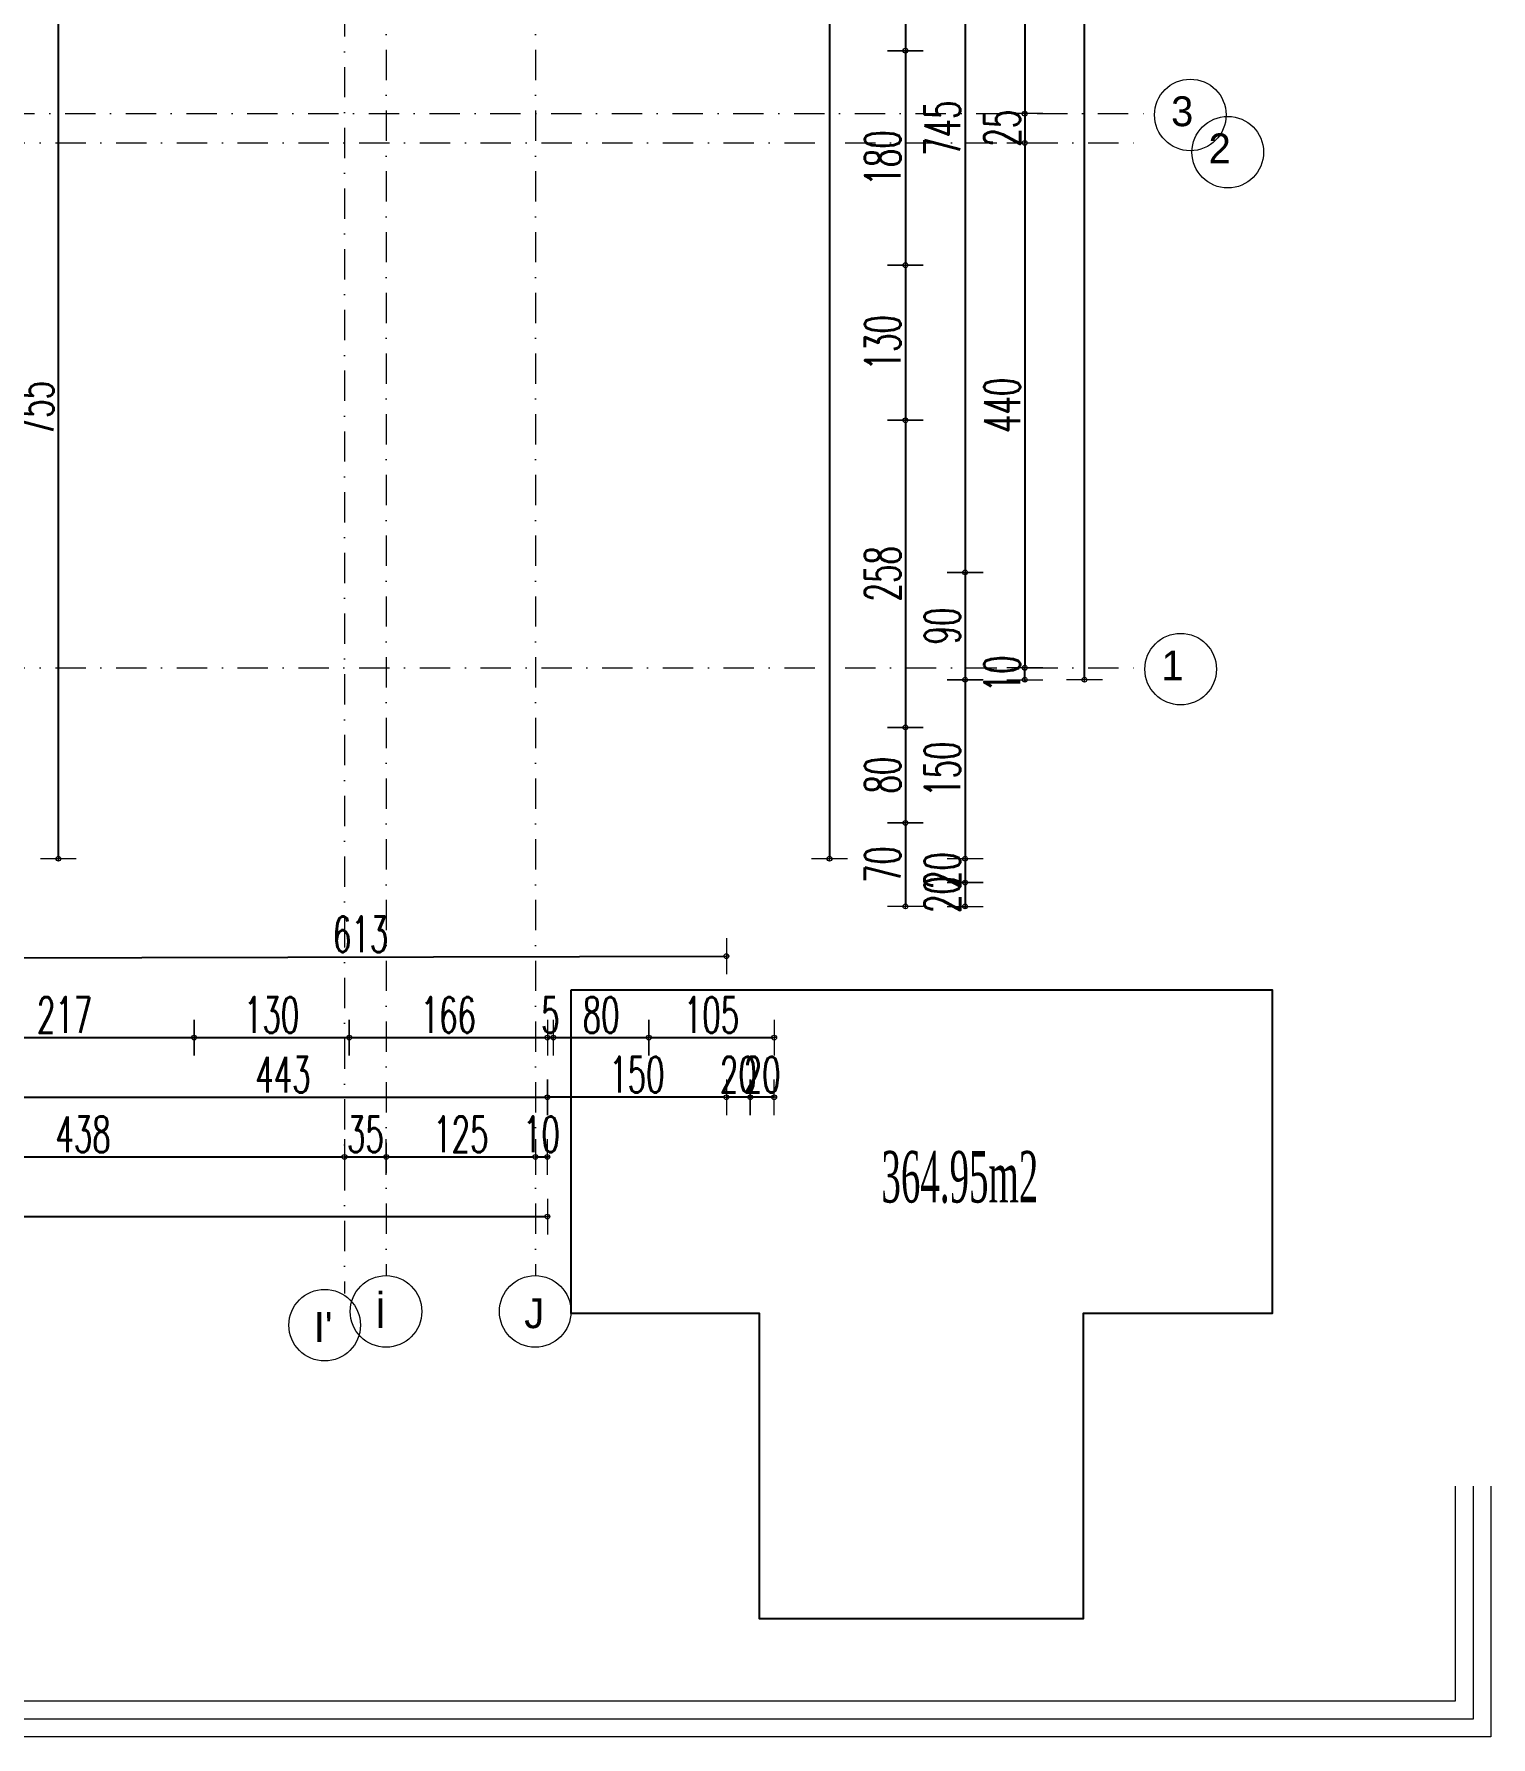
# Model space of a CAD drawing. Header units: millimetres. Extents: x -16104 to 67872, y -88009 to 12107.
# Drawn here: x 23420 to 24640, y -8330 to -6903 of the extents above; entities that cross this region are included whole.
import ezdxf

# ---------------------------------------------------------------- set-up
doc = ezdxf.new("R2010")
doc.units = ezdxf.units.MM
doc.linetypes.add('ACAD_ISO07W100', pattern=[3, 0, -3])
doc.linetypes.add('DASHDOTX2', pattern=[50.8, 25.4, -12.7, 0, -12.7])
doc.layers.get('0').update_dxf_attribs({"color": 241})
for name, color, linetype, lineweight in [('0.3', 114, 'Continuous', 5), ('AKS', 1, 'ACAD_ISO07W100', 5), ('akslar', 144, 'Continuous', 20), ('c05', 32, 'Continuous', 13), ('duvar', 123, 'Continuous', 25), ('OLCU', 54, 'Continuous', 13)]:
    doc.layers.add(name, color=color, linetype=linetype, lineweight=lineweight)
doc.styles.add('DIM', font='Txttw.shx', dxfattribs={"width": 0.6})
doc.styles.add('OLCUIC', font='ROMANS.SHX', dxfattribs={"width": 0.5})
doc.dimstyles.new('50', dxfattribs={"dimscale": 0, "dimtxt": 30, "dimasz": 1, "dimexe": 0, "dimexo": 2, "dimgap": 4, "dimtad": 1, "dimdec": 0, "dimzin": 0, "dimdsep": 46, "dimtxsty": 'DIM', "dimblk1": 'DOT', "dimblk2": 'DOT', "dimsah": 1, "dimcen": 1.5, "dimdle": 3, "dimse1": 1, "dimse2": 1, "dimclrd": 256, "dimclre": 9, "dimclrt": 256, "dimadec": 0, "dimazin": 0, "dimtfac": 0.24, "dimtdec": 0, "dimtix": 1, "dimtmove": 2, "dimatfit": 3, "dimldrblk": 'DOT', "dimfxl": 0, "dimtolj": 1, "dimtzin": 15, "dimarcsym": 0})

# ---------------------------------------------------------------- blocks, each defined once
blk = doc.blocks.new('DOT')
for p, q in [((0, 15), (0, -15)), ((-2, 0), (0, 0)), ((2, 0), (0, 0))]:
    blk.add_line(p, q)
blk.add_circle((0, 0), 2)
blk = doc.blocks.new('*D6978')
at = {"layer": 'Defpoints', "color": 0, "transparency": 16777216}
for p in [(23336.8, -7694.1), (23553.8, -7694.1), (23553.8, -7744.1)]:
    blk.add_point(p, dxfattribs=at)
at = {"layer": 'OLCU', "lineweight": -2, "transparency": 16777216}
blk.add_line((23337.8, -7744.1), (23552.8, -7744.1), dxfattribs=at)
at = {"layer": 'OLCU', "lineweight": -2, "transparency": 16777216, "rotation": 180}
blk.add_blockref('DOT', (23336.8, -7744.1), dxfattribs=at)
at = {"layer": 'OLCU', "lineweight": -2, "transparency": 16777216}
blk.add_blockref('DOT', (23553.8, -7744.1), dxfattribs=at)
at = {"layer": 'OLCU', "transparency": 16777216, "insert": (23445.3, -7725.1), "char_height": 30, "attachment_point": 5, "style": 'DIM'}
blk.add_mtext('\\A1;217', dxfattribs=at)
blk = doc.blocks.new('*D6979')
at = {"layer": 'Defpoints', "color": 0, "transparency": 16777216}
for p in [(23553.8, -7694.1), (23683.8, -7694.1), (23683.8, -7744.1)]:
    blk.add_point(p, dxfattribs=at)
at = {"layer": 'OLCU', "lineweight": -2, "transparency": 16777216}
blk.add_line((23554.8, -7744.1), (23682.8, -7744.1), dxfattribs=at)
at = {"layer": 'OLCU', "lineweight": -2, "transparency": 16777216, "rotation": 180}
blk.add_blockref('DOT', (23553.8, -7744.1), dxfattribs=at)
at = {"layer": 'OLCU', "lineweight": -2, "transparency": 16777216}
blk.add_blockref('DOT', (23683.8, -7744.1), dxfattribs=at)
at = {"layer": 'OLCU', "transparency": 16777216, "insert": (23618.8, -7725.1), "char_height": 30, "attachment_point": 5, "style": 'DIM'}
blk.add_mtext('\\A1;130', dxfattribs=at)
blk = doc.blocks.new('*D6980')
at = {"layer": 'Defpoints', "color": 0, "transparency": 16777216}
for p in [(23683.8, -7694.1), (23849.8, -7694.1), (23849.8, -7744.1)]:
    blk.add_point(p, dxfattribs=at)
at = {"layer": 'OLCU', "lineweight": -2, "transparency": 16777216}
blk.add_line((23684.8, -7744.1), (23848.8, -7744.1), dxfattribs=at)
at = {"layer": 'OLCU', "lineweight": -2, "transparency": 16777216, "rotation": 180}
blk.add_blockref('DOT', (23683.8, -7744.1), dxfattribs=at)
at = {"layer": 'OLCU', "lineweight": -2, "transparency": 16777216}
blk.add_blockref('DOT', (23849.8, -7744.1), dxfattribs=at)
at = {"layer": 'OLCU', "transparency": 16777216, "insert": (23766.8, -7725.1), "char_height": 30, "attachment_point": 5, "style": 'DIM'}
blk.add_mtext('\\A1;166', dxfattribs=at)
blk = doc.blocks.new('*D6986')
at = {"layer": 'Defpoints', "color": 0, "transparency": 16777216}
for p in [(23714.8, -7844.1), (23839.8, -7844.1), (23839.8, -7844.1)]:
    blk.add_point(p, dxfattribs=at)
at = {"layer": 'OLCU', "lineweight": -2, "transparency": 16777216}
blk.add_line((23715.8, -7844.1), (23838.8, -7844.1), dxfattribs=at)
at = {"layer": 'OLCU', "lineweight": -2, "transparency": 16777216, "rotation": 180}
blk.add_blockref('DOT', (23714.8, -7844.1), dxfattribs=at)
at = {"layer": 'OLCU', "lineweight": -2, "transparency": 16777216}
blk.add_blockref('DOT', (23839.8, -7844.1), dxfattribs=at)
at = {"layer": 'OLCU', "transparency": 16777216, "insert": (23777.3, -7825.1), "char_height": 30, "attachment_point": 5, "style": 'DIM'}
blk.add_mtext('\\A1;125', dxfattribs=at)
blk = doc.blocks.new('*D6987')
at = {"layer": 'Defpoints', "color": 0, "transparency": 16777216}
for p in [(23839.8, -7794.1), (23849.8, -7794.1), (23849.8, -7844.1)]:
    blk.add_point(p, dxfattribs=at)
at = {"layer": 'OLCU', "lineweight": -2, "transparency": 16777216}
for p, q in [((23838.8, -7844.1), (23837.8, -7844.1)), ((23839.8, -7844.1), (23849.8, -7844.1)), ((23850.8, -7844.1), (23851.8, -7844.1))]:
    blk.add_line(p, q, dxfattribs=at)
blk.add_blockref('DOT', (23839.8, -7844.1), dxfattribs=at)
at = {"layer": 'OLCU', "lineweight": -2, "transparency": 16777216, "rotation": 180}
blk.add_blockref('DOT', (23849.8, -7844.1), dxfattribs=at)
at = {"layer": 'OLCU', "transparency": 16777216, "insert": (23844.8, -7825.1), "char_height": 30, "attachment_point": 5, "style": 'DIM'}
blk.add_mtext('\\A1;10', dxfattribs=at)
blk = doc.blocks.new('*D6988')
at = {"layer": 'Defpoints', "color": 0, "transparency": 16777216}
for p in [(21799.8, -7859.1), (23849.8, -7859.1), (23849.8, -7894.1)]:
    blk.add_point(p, dxfattribs=at)
at = {"layer": 'OLCU', "lineweight": -2, "transparency": 16777216}
blk.add_line((21800.8, -7894.1), (23848.8, -7894.1), dxfattribs=at)
at = {"layer": 'OLCU', "lineweight": -2, "transparency": 16777216, "rotation": 180}
blk.add_blockref('DOT', (21799.8, -7894.1), dxfattribs=at)
at = {"layer": 'OLCU', "lineweight": -2, "transparency": 16777216}
blk.add_blockref('DOT', (23849.8, -7894.1), dxfattribs=at)
at = {"layer": 'OLCU', "transparency": 16777216, "insert": (22824.8, -7875.1), "char_height": 30, "attachment_point": 5, "style": 'DIM'}
blk.add_mtext('\\A1;2050', dxfattribs=at)
blk = doc.blocks.new('*D6997')
at = {"layer": 'Defpoints', "color": 0, "transparency": 16777216}
for p in [(24099.8, -6786.8), (24099.8, -6916.8), (24149.8, -6916.8)]:
    blk.add_point(p, dxfattribs=at)
at = {"layer": 'OLCU', "lineweight": -2, "transparency": 16777216}
blk.add_line((24149.8, -6787.8), (24149.8, -6915.8), dxfattribs=at)
for p, rotation in [((24149.8, -6786.8), 90), ((24149.8, -6916.8), 270)]:
    blk.add_blockref('DOT', p, dxfattribs=dict(at, rotation=rotation))
at = {"layer": 'OLCU', "transparency": 16777216, "insert": (24130.8, -6851.8), "char_height": 30, "attachment_point": 5, "rotation": 90, "style": 'DIM'}
blk.add_mtext('\\A1;130', dxfattribs=at)
blk = doc.blocks.new('*D6998')
at = {"layer": 'Defpoints', "color": 0, "transparency": 16777216}
for p in [(24099.8, -6916.8), (24099.8, -7096.6), (24149.8, -7096.6)]:
    blk.add_point(p, dxfattribs=at)
at = {"layer": 'OLCU', "lineweight": -2, "transparency": 16777216}
blk.add_line((24149.8, -6917.8), (24149.8, -7095.6), dxfattribs=at)
for p, rotation in [((24149.8, -6916.8), 90), ((24149.8, -7096.6), 270)]:
    blk.add_blockref('DOT', p, dxfattribs=dict(at, rotation=rotation))
at = {"layer": 'OLCU', "transparency": 16777216, "insert": (24130.8, -7006.7), "char_height": 30, "attachment_point": 5, "rotation": 90, "style": 'DIM'}
blk.add_mtext('\\A1;180', dxfattribs=at)
blk = doc.blocks.new('*D6999')
at = {"layer": 'Defpoints', "color": 0, "transparency": 16777216}
for p in [(24099.8, -7096.6), (24099.8, -7226.6), (24149.8, -7226.6)]:
    blk.add_point(p, dxfattribs=at)
at = {"layer": 'OLCU', "lineweight": -2, "transparency": 16777216}
blk.add_line((24149.8, -7097.6), (24149.8, -7225.6), dxfattribs=at)
for p, rotation in [((24149.8, -7096.6), 90), ((24149.8, -7226.6), 270)]:
    blk.add_blockref('DOT', p, dxfattribs=dict(at, rotation=rotation))
at = {"layer": 'OLCU', "transparency": 16777216, "insert": (24130.8, -7161.6), "char_height": 30, "attachment_point": 5, "rotation": 90, "style": 'DIM'}
blk.add_mtext('\\A1;130', dxfattribs=at)
blk = doc.blocks.new('*D7000')
at = {"layer": 'Defpoints', "color": 0, "transparency": 16777216}
for p in [(24099.8, -7226.6), (24099.8, -7484.1), (24149.8, -7484.1)]:
    blk.add_point(p, dxfattribs=at)
at = {"layer": 'OLCU', "lineweight": -2, "transparency": 16777216}
blk.add_line((24149.8, -7227.6), (24149.8, -7483.1), dxfattribs=at)
for p, rotation in [((24149.8, -7226.6), 90), ((24149.8, -7484.1), 270)]:
    blk.add_blockref('DOT', p, dxfattribs=dict(at, rotation=rotation))
at = {"layer": 'OLCU', "transparency": 16777216, "insert": (24130.8, -7355.3), "char_height": 30, "attachment_point": 5, "rotation": 90, "style": 'DIM'}
blk.add_mtext('\\A1;258', dxfattribs=at)
blk = doc.blocks.new('*D7001')
at = {"layer": 'Defpoints', "color": 0, "transparency": 16777216}
for p in [(24164.8, -6609.6), (24199.8, -7354.1), (24199.8, -7354.1)]:
    blk.add_point(p, dxfattribs=at)
at = {"layer": 'OLCU', "lineweight": -2, "transparency": 16777216}
blk.add_line((24199.8, -6610.6), (24199.8, -7353.1), dxfattribs=at)
for p, rotation in [((24199.8, -6609.6), 90), ((24199.8, -7354.1), 270)]:
    blk.add_blockref('DOT', p, dxfattribs=dict(at, rotation=rotation))
at = {"layer": 'OLCU', "transparency": 16777216, "insert": (24180.8, -6981.8), "char_height": 30, "attachment_point": 5, "rotation": 90, "style": 'DIM'}
blk.add_mtext('\\A1;745', dxfattribs=at)
blk = doc.blocks.new('*D7003')
at = {"layer": 'Defpoints', "color": 0, "transparency": 16777216}
for p in [(24214.8, -7434), (24249.8, -7434), (24214.8, -7444.1)]:
    blk.add_point(p, dxfattribs=at)
at = {"layer": 'OLCU', "lineweight": -2, "transparency": 16777216}
for p, q in [((24249.8, -7433), (24249.8, -7432)), ((24249.8, -7444.1), (24249.8, -7434)), ((24249.8, -7445.1), (24249.8, -7446.1))]:
    blk.add_line(p, q, dxfattribs=at)
for p, rotation in [((24249.8, -7434), 270), ((24249.8, -7444.1), 90)]:
    blk.add_blockref('DOT', p, dxfattribs=dict(at, rotation=rotation))
at = {"layer": 'OLCU', "transparency": 16777216, "insert": (24230.8, -7439.1), "char_height": 30, "attachment_point": 5, "rotation": 90, "style": 'DIM'}
blk.add_mtext('\\A1;10', dxfattribs=at)
blk = doc.blocks.new('*D7004')
at = {"layer": 'Defpoints', "color": 0, "transparency": 16777216}
for p in [(24264.8, -5634.6), (24299.8, -5634.6), (24264.8, -7444.1)]:
    blk.add_point(p, dxfattribs=at)
at = {"layer": 'OLCU', "lineweight": -2, "transparency": 16777216}
blk.add_line((24299.8, -7443.1), (24299.8, -5635.6), dxfattribs=at)
for p, rotation in [((24299.8, -5634.6), 90), ((24299.8, -7444.1), 270)]:
    blk.add_blockref('DOT', p, dxfattribs=dict(at, rotation=rotation))
at = {"layer": 'OLCU', "transparency": 16777216, "insert": (24280.8, -6539.3), "char_height": 30, "attachment_point": 5, "rotation": 90, "style": 'DIM'}
blk.add_mtext('\\A1;1810', dxfattribs=at)
blk = doc.blocks.new('*D7036')
at = {"layer": 'Defpoints', "color": 0, "transparency": 16777216}
for p in [(23849.8, -7694.1), (23854.8, -7694.1), (23854.8, -7744.1)]:
    blk.add_point(p, dxfattribs=at)
at = {"layer": 'OLCU', "lineweight": -2, "transparency": 16777216}
for p, q in [((23848.8, -7744.1), (23847.8, -7744.1)), ((23849.8, -7744.1), (23854.8, -7744.1)), ((23855.8, -7744.1), (23856.8, -7744.1))]:
    blk.add_line(p, q, dxfattribs=at)
blk.add_blockref('DOT', (23849.8, -7744.1), dxfattribs=at)
at = {"layer": 'OLCU', "lineweight": -2, "transparency": 16777216, "rotation": 180}
blk.add_blockref('DOT', (23854.8, -7744.1), dxfattribs=at)
at = {"layer": 'OLCU', "transparency": 16777216, "insert": (23852.3, -7725.1), "char_height": 30, "attachment_point": 5, "style": 'DIM'}
blk.add_mtext('\\A1;5', dxfattribs=at)
blk = doc.blocks.new('*D7037')
at = {"layer": 'Defpoints', "color": 0, "transparency": 16777216}
for p in [(23854.8, -7694.1), (23934.8, -7694.1), (23934.8, -7744.1)]:
    blk.add_point(p, dxfattribs=at)
at = {"layer": 'OLCU', "lineweight": -2, "transparency": 16777216}
blk.add_line((23855.8, -7744.1), (23933.8, -7744.1), dxfattribs=at)
at = {"layer": 'OLCU', "lineweight": -2, "transparency": 16777216, "rotation": 180}
blk.add_blockref('DOT', (23854.8, -7744.1), dxfattribs=at)
at = {"layer": 'OLCU', "lineweight": -2, "transparency": 16777216}
blk.add_blockref('DOT', (23934.8, -7744.1), dxfattribs=at)
at = {"layer": 'OLCU', "transparency": 16777216, "insert": (23894.8, -7725.1), "char_height": 30, "attachment_point": 5, "style": 'DIM'}
blk.add_mtext('\\A1;80', dxfattribs=at)
blk = doc.blocks.new('*D7038')
at = {"layer": 'Defpoints', "color": 0, "transparency": 16777216}
for p in [(23934.8, -7694.1), (24039.8, -7694.1), (24039.8, -7744.1)]:
    blk.add_point(p, dxfattribs=at)
at = {"layer": 'OLCU', "lineweight": -2, "transparency": 16777216}
blk.add_line((23935.8, -7744.1), (24038.8, -7744.1), dxfattribs=at)
at = {"layer": 'OLCU', "lineweight": -2, "transparency": 16777216, "rotation": 180}
blk.add_blockref('DOT', (23934.8, -7744.1), dxfattribs=at)
at = {"layer": 'OLCU', "lineweight": -2, "transparency": 16777216}
blk.add_blockref('DOT', (24039.8, -7744.1), dxfattribs=at)
at = {"layer": 'OLCU', "transparency": 16777216, "insert": (23987.3, -7725.1), "char_height": 30, "attachment_point": 5, "style": 'DIM'}
blk.add_mtext('\\A1;105', dxfattribs=at)
blk = doc.blocks.new('*D7045')
at = {"layer": 'Defpoints', "color": 0, "transparency": 16777216}
for p in [(24019.8, -7694.1), (24039.8, -7694.1), (24019.8, -7794.1)]:
    blk.add_point(p, dxfattribs=at)
at = {"layer": 'OLCU', "lineweight": -2, "transparency": 16777216}
for p, q in [((24018.8, -7794.1), (24017.8, -7794.1)), ((24039.8, -7794.1), (24019.8, -7794.1)), ((24040.8, -7794.1), (24041.8, -7794.1))]:
    blk.add_line(p, q, dxfattribs=at)
blk.add_blockref('DOT', (24019.8, -7794.1), dxfattribs=at)
at = {"layer": 'OLCU', "lineweight": -2, "transparency": 16777216, "rotation": 180}
blk.add_blockref('DOT', (24039.8, -7794.1), dxfattribs=at)
at = {"layer": 'OLCU', "transparency": 16777216, "insert": (24029.8, -7775.1), "char_height": 30, "attachment_point": 5, "style": 'DIM'}
blk.add_mtext('\\A1;20', dxfattribs=at)
blk = doc.blocks.new('*D7046')
at = {"layer": 'Defpoints', "color": 0, "transparency": 16777216}
for p in [(23849.8, -7694.1), (23999.8, -7694.1), (23849.8, -7794.1)]:
    blk.add_point(p, dxfattribs=at)
at = {"layer": 'OLCU', "lineweight": -2, "transparency": 16777216}
blk.add_line((23998.8, -7794.1), (23850.8, -7794.1), dxfattribs=at)
at = {"layer": 'OLCU', "lineweight": -2, "transparency": 16777216, "rotation": 180}
blk.add_blockref('DOT', (23849.8, -7794.1), dxfattribs=at)
at = {"layer": 'OLCU', "lineweight": -2, "transparency": 16777216}
blk.add_blockref('DOT', (23999.8, -7794.1), dxfattribs=at)
at = {"layer": 'OLCU', "transparency": 16777216, "insert": (23924.8, -7775.1), "char_height": 30, "attachment_point": 5, "style": 'DIM'}
blk.add_mtext('\\A1;150', dxfattribs=at)
blk = doc.blocks.new('*D7047')
at = {"layer": 'Defpoints', "color": 0, "transparency": 16777216}
for p in [(23406.8, -7794.1), (23849.8, -7794.1), (23849.8, -7794.1)]:
    blk.add_point(p, dxfattribs=at)
at = {"layer": 'OLCU', "lineweight": -2, "transparency": 16777216}
blk.add_line((23407.8, -7794.1), (23848.8, -7794.1), dxfattribs=at)
at = {"layer": 'OLCU', "lineweight": -2, "transparency": 16777216, "rotation": 180}
blk.add_blockref('DOT', (23406.8, -7794.1), dxfattribs=at)
at = {"layer": 'OLCU', "lineweight": -2, "transparency": 16777216}
blk.add_blockref('DOT', (23849.8, -7794.1), dxfattribs=at)
at = {"layer": 'OLCU', "transparency": 16777216, "insert": (23628.3, -7775.1), "char_height": 30, "attachment_point": 5, "style": 'DIM'}
blk.add_mtext('\\A1;443', dxfattribs=at)
blk = doc.blocks.new('*D7056')
at = {"layer": 'Defpoints', "color": 0, "transparency": 16777216}
for p in [(24099.8, -7354.1), (24101.2, -7444.1), (24199.8, -7444.1)]:
    blk.add_point(p, dxfattribs=at)
at = {"layer": 'OLCU', "lineweight": -2, "transparency": 16777216}
blk.add_line((24199.8, -7355.1), (24199.8, -7443.1), dxfattribs=at)
for p, rotation in [((24199.8, -7354.1), 90), ((24199.8, -7444.1), 270)]:
    blk.add_blockref('DOT', p, dxfattribs=dict(at, rotation=rotation))
at = {"layer": 'OLCU', "transparency": 16777216, "insert": (24180.8, -7399.1), "char_height": 30, "attachment_point": 5, "rotation": 90, "style": 'DIM'}
blk.add_mtext('\\A1;90', dxfattribs=at)
blk = doc.blocks.new('*D7057')
at = {"layer": 'Defpoints', "color": 0, "transparency": 16777216}
for p in [(24099.8, -7614.1), (24099.8, -7634.1), (24199.8, -7634.1)]:
    blk.add_point(p, dxfattribs=at)
at = {"layer": 'OLCU', "lineweight": -2, "transparency": 16777216}
for p, q in [((24199.8, -7613.1), (24199.8, -7612.1)), ((24199.8, -7614.1), (24199.8, -7634.1)), ((24199.8, -7635.1), (24199.8, -7636.1))]:
    blk.add_line(p, q, dxfattribs=at)
for p, rotation in [((24199.8, -7614.1), 270), ((24199.8, -7634.1), 90)]:
    blk.add_blockref('DOT', p, dxfattribs=dict(at, rotation=rotation))
at = {"layer": 'OLCU', "transparency": 16777216, "insert": (24180.8, -7624.1), "char_height": 30, "attachment_point": 5, "rotation": 90, "style": 'DIM'}
blk.add_mtext('\\A1;20', dxfattribs=at)
blk = doc.blocks.new('*D7058')
at = {"layer": 'Defpoints', "color": 0, "transparency": 16777216}
for p in [(24099.8, -7564.1), (24099.8, -7634.1), (24149.8, -7634.1)]:
    blk.add_point(p, dxfattribs=at)
at = {"layer": 'OLCU', "lineweight": -2, "transparency": 16777216}
blk.add_line((24149.8, -7565.1), (24149.8, -7633.1), dxfattribs=at)
for p, rotation in [((24149.8, -7564.1), 90), ((24149.8, -7634.1), 270)]:
    blk.add_blockref('DOT', p, dxfattribs=dict(at, rotation=rotation))
at = {"layer": 'OLCU', "transparency": 16777216, "insert": (24130.8, -7599.1), "char_height": 30, "attachment_point": 5, "rotation": 90, "style": 'DIM'}
blk.add_mtext('\\A1;70', dxfattribs=at)
blk = doc.blocks.new('*D7059')
at = {"layer": 'Defpoints', "color": 0, "transparency": 16777216}
for p in [(24099.8, -7484.1), (24099.8, -7564.1), (24149.8, -7564.1)]:
    blk.add_point(p, dxfattribs=at)
at = {"layer": 'OLCU', "lineweight": -2, "transparency": 16777216}
blk.add_line((24149.8, -7485.1), (24149.8, -7563.1), dxfattribs=at)
for p, rotation in [((24149.8, -7484.1), 90), ((24149.8, -7564.1), 270)]:
    blk.add_blockref('DOT', p, dxfattribs=dict(at, rotation=rotation))
at = {"layer": 'OLCU', "transparency": 16777216, "insert": (24130.8, -7524.1), "char_height": 30, "attachment_point": 5, "rotation": 90, "style": 'DIM'}
blk.add_mtext('\\A1;80', dxfattribs=at)
blk = doc.blocks.new('*D7092')
at = {"layer": 'Defpoints', "color": 0, "transparency": 16777216}
for p in [(23241.8, -7844.1), (23679.8, -7844.1), (23679.8, -7844.1)]:
    blk.add_point(p, dxfattribs=at)
at = {"layer": 'OLCU', "lineweight": -2, "transparency": 16777216}
blk.add_line((23242.8, -7844.1), (23678.8, -7844.1), dxfattribs=at)
at = {"layer": 'OLCU', "lineweight": -2, "transparency": 16777216, "rotation": 180}
blk.add_blockref('DOT', (23241.8, -7844.1), dxfattribs=at)
at = {"layer": 'OLCU', "lineweight": -2, "transparency": 16777216}
blk.add_blockref('DOT', (23679.8, -7844.1), dxfattribs=at)
at = {"layer": 'OLCU', "transparency": 16777216, "insert": (23460.8, -7825.1), "char_height": 30, "attachment_point": 5, "style": 'DIM'}
blk.add_mtext('\\A1;438', dxfattribs=at)
blk = doc.blocks.new('*D7093')
at = {"layer": 'Defpoints', "color": 0, "transparency": 16777216}
for p in [(23714.8, -7844.1), (23839.8, -7844.1), (23839.8, -7844.1)]:
    blk.add_point(p, dxfattribs=at)
at = {"layer": 'OLCU', "lineweight": -2, "transparency": 16777216}
blk.add_line((23715.8, -7844.1), (23838.8, -7844.1), dxfattribs=at)
at = {"layer": 'OLCU', "lineweight": -2, "transparency": 16777216, "rotation": 180}
blk.add_blockref('DOT', (23714.8, -7844.1), dxfattribs=at)
at = {"layer": 'OLCU', "lineweight": -2, "transparency": 16777216}
blk.add_blockref('DOT', (23839.8, -7844.1), dxfattribs=at)
at = {"layer": 'OLCU', "transparency": 16777216, "insert": (23777.3, -7825.1), "char_height": 30, "attachment_point": 5, "style": 'DIM'}
blk.add_mtext('\\A1;125', dxfattribs=at)
blk = doc.blocks.new('*D7099')
at = {"layer": 'Defpoints', "color": 0, "transparency": 16777216}
for p in [(24249.8, -6559.6), (24249.8, -6969.6), (24249.8, -6969.6)]:
    blk.add_point(p, dxfattribs=at)
at = {"layer": 'OLCU', "lineweight": -2, "transparency": 16777216}
blk.add_line((24249.8, -6560.6), (24249.8, -6968.6), dxfattribs=at)
for p, rotation in [((24249.8, -6559.6), 90), ((24249.8, -6969.6), 270)]:
    blk.add_blockref('DOT', p, dxfattribs=dict(at, rotation=rotation))
at = {"layer": 'OLCU', "transparency": 16777216, "insert": (24230.8, -6764.6), "char_height": 30, "attachment_point": 5, "rotation": 90, "style": 'DIM'}
blk.add_mtext('\\A1;400', dxfattribs=at)
blk = doc.blocks.new('*D7100')
at = {"layer": 'Defpoints', "color": 0, "transparency": 16777216}
for p in [(24249.8, -6969.6), (24249.8, -6994.1), (24249.8, -6994.1)]:
    blk.add_point(p, dxfattribs=at)
at = {"layer": 'OLCU', "lineweight": -2, "transparency": 16777216}
for p, q in [((24249.8, -6968.6), (24249.8, -6967.6)), ((24249.8, -6969.6), (24249.8, -6994.1)), ((24249.8, -6995.1), (24249.8, -6996.1))]:
    blk.add_line(p, q, dxfattribs=at)
for p, rotation in [((24249.8, -6969.6), 270), ((24249.8, -6994.1), 90)]:
    blk.add_blockref('DOT', p, dxfattribs=dict(at, rotation=rotation))
at = {"layer": 'OLCU', "transparency": 16777216, "insert": (24230.8, -6981.8), "char_height": 30, "attachment_point": 5, "rotation": 90, "style": 'DIM'}
blk.add_mtext('\\A1;25', dxfattribs=at)
blk = doc.blocks.new('*D7101')
at = {"layer": 'Defpoints', "color": 0, "transparency": 16777216}
for p in [(24249.8, -6994.1), (24249.8, -7434.1), (24249.8, -7434.1)]:
    blk.add_point(p, dxfattribs=at)
at = {"layer": 'OLCU', "lineweight": -2, "transparency": 16777216}
blk.add_line((24249.8, -6995.1), (24249.8, -7433.1), dxfattribs=at)
for p, rotation in [((24249.8, -6994.1), 90), ((24249.8, -7434.1), 270)]:
    blk.add_blockref('DOT', p, dxfattribs=dict(at, rotation=rotation))
at = {"layer": 'OLCU', "transparency": 16777216, "insert": (24230.8, -7214.1), "char_height": 30, "attachment_point": 5, "rotation": 90, "style": 'DIM'}
blk.add_mtext('\\A1;440', dxfattribs=at)
blk = doc.blocks.new('*D7115')
at = {"layer": 'Defpoints', "color": 0, "transparency": 16777216}
for p in [(24086.2, -5484.6), (24086.2, -7594.1), (24086.2, -7594.1)]:
    blk.add_point(p, dxfattribs=at)
at = {"layer": 'OLCU', "lineweight": -2, "transparency": 16777216}
blk.add_line((24086.2, -5485.6), (24086.2, -7593.1), dxfattribs=at)
for p, rotation in [((24086.2, -5484.6), 90), ((24086.2, -7594.1), 270)]:
    blk.add_blockref('DOT', p, dxfattribs=dict(at, rotation=rotation))
at = {"layer": 'OLCU', "transparency": 16777216, "insert": (24067.2, -6539.3), "char_height": 30, "attachment_point": 5, "rotation": 90, "style": 'DIM'}
blk.add_mtext('\\A1;2110', dxfattribs=at)
blk = doc.blocks.new('*D7123')
at = {"layer": 'Defpoints', "color": 0, "transparency": 16777216}
for p in [(23999.8, -7694.1), (24019.8, -7694.1), (23999.8, -7794.1)]:
    blk.add_point(p, dxfattribs=at)
at = {"layer": 'OLCU', "lineweight": -2, "transparency": 16777216}
for p, q in [((23998.8, -7794.1), (23997.8, -7794.1)), ((24019.8, -7794.1), (23999.8, -7794.1)), ((24020.8, -7794.1), (24021.8, -7794.1))]:
    blk.add_line(p, q, dxfattribs=at)
blk.add_blockref('DOT', (23999.8, -7794.1), dxfattribs=at)
at = {"layer": 'OLCU', "lineweight": -2, "transparency": 16777216, "rotation": 180}
blk.add_blockref('DOT', (24019.8, -7794.1), dxfattribs=at)
at = {"layer": 'OLCU', "transparency": 16777216, "insert": (24009.8, -7775.1), "char_height": 30, "attachment_point": 5, "style": 'DIM'}
blk.add_mtext('\\A1;20', dxfattribs=at)
blk = doc.blocks.new('*D7124')
at = {"layer": 'Defpoints', "color": 0, "transparency": 16777216}
for p in [(24099.8, -7594.1), (24099.8, -7614.1), (24199.8, -7614.1)]:
    blk.add_point(p, dxfattribs=at)
at = {"layer": 'OLCU', "lineweight": -2, "transparency": 16777216}
for p, q in [((24199.8, -7593.1), (24199.8, -7592.1)), ((24199.8, -7594.1), (24199.8, -7614.1)), ((24199.8, -7615.1), (24199.8, -7616.1))]:
    blk.add_line(p, q, dxfattribs=at)
for p, rotation in [((24199.8, -7594.1), 270), ((24199.8, -7614.1), 90)]:
    blk.add_blockref('DOT', p, dxfattribs=dict(at, rotation=rotation))
at = {"layer": 'OLCU', "transparency": 16777216, "insert": (24180.8, -7604.1), "char_height": 30, "attachment_point": 5, "rotation": 90, "style": 'DIM'}
blk.add_mtext('\\A1;20', dxfattribs=at)
blk = doc.blocks.new('*D7125')
at = {"layer": 'Defpoints', "color": 0, "transparency": 16777216}
for p in [(24199.8, -7444.1), (24199.8, -7594.1), (24199.8, -7594.1)]:
    blk.add_point(p, dxfattribs=at)
at = {"layer": 'OLCU', "lineweight": -2, "transparency": 16777216}
blk.add_line((24199.8, -7445.1), (24199.8, -7593.1), dxfattribs=at)
for p, rotation in [((24199.8, -7444.1), 90), ((24199.8, -7594.1), 270)]:
    blk.add_blockref('DOT', p, dxfattribs=dict(at, rotation=rotation))
at = {"layer": 'OLCU', "transparency": 16777216, "insert": (24180.8, -7519.1), "char_height": 30, "attachment_point": 5, "rotation": 90, "style": 'DIM'}
blk.add_mtext('\\A1;150', dxfattribs=at)
blk = doc.blocks.new('*D6847')
at = {"layer": 'Defpoints', "color": 0, "transparency": 16777216}
for p in [(23386.8, -7677.3), (23999.8, -7675.8), (23999.8, -7675.8)]:
    blk.add_point(p, dxfattribs=at)
at = {"layer": 'OLCU', "lineweight": -2, "transparency": 16777216}
blk.add_line((23387.8, -7677.3), (23998.8, -7675.8), dxfattribs=at)
for p, rotation in [((23386.8, -7677.3), 180.1399202823376), ((23999.8, -7675.8), 0.1399202823375777)]:
    blk.add_blockref('DOT', p, dxfattribs=dict(at, rotation=rotation))
at = {"layer": 'OLCU', "transparency": 16777216, "insert": (23693.3, -7657.5), "char_height": 30, "attachment_point": 5, "rotation": 0.1399, "style": 'DIM'}
blk.add_mtext('\\A1;613', dxfattribs=at)
blk = doc.blocks.new('*D7160')
at = {"layer": 'Defpoints', "color": 0, "transparency": 16777216}
for p in [(23366.8, -6839.6), (23440.1, -6839.6), (23366.8, -7594.1)]:
    blk.add_point(p, dxfattribs=at)
at = {"layer": 'OLCU', "lineweight": -2, "transparency": 16777216}
blk.add_line((23440.1, -7593.1), (23440.1, -6840.6), dxfattribs=at)
for p, rotation in [((23440.1, -6839.6), 90), ((23440.1, -7594.1), 270)]:
    blk.add_blockref('DOT', p, dxfattribs=dict(at, rotation=rotation))
at = {"layer": 'OLCU', "transparency": 16777216, "insert": (23421.1, -7216.8), "char_height": 30, "attachment_point": 5, "rotation": 90, "style": 'DIM'}
blk.add_mtext('\\A1;755', dxfattribs=at)
blk = doc.blocks.new('*D6843')
at = {"layer": 'Defpoints', "color": 0, "transparency": 16777216}
for p in [(23679.8, -7844.1), (23714.8, -7844.1), (23714.8, -7844.1)]:
    blk.add_point(p, dxfattribs=at)
at = {"layer": 'OLCU', "lineweight": -2, "transparency": 16777216}
for p, q in [((23678.8, -7844.1), (23677.8, -7844.1)), ((23679.8, -7844.1), (23714.8, -7844.1)), ((23715.8, -7844.1), (23716.8, -7844.1))]:
    blk.add_line(p, q, dxfattribs=at)
blk.add_blockref('DOT', (23679.8, -7844.1), dxfattribs=at)
at = {"layer": 'OLCU', "lineweight": -2, "transparency": 16777216, "rotation": 180}
blk.add_blockref('DOT', (23714.8, -7844.1), dxfattribs=at)
at = {"layer": 'OLCU', "transparency": 16777216, "insert": (23697.3, -7825.1), "char_height": 30, "attachment_point": 5, "style": 'DIM'}
blk.add_mtext('\\A1;35', dxfattribs=at)

msp = doc.modelspace()

# ---------------------------------------------------------------- linework, layer by layer
at = {"layer": 'AKS', "linetype": 'ByBlock'}
for centre in [(24388.5, -6970.7), (24419.9, -7001.9), (24380.4, -7435.2), (23714.6, -7973.6), (23839.6, -7973.6), (23663.2, -7985.1)]:
    msp.add_circle(centre, 30, dxfattribs=at)
at = {"layer": 'akslar', "linetype": 'DASHDOTX2'}
for p, q in [((23714.8, -5134.6), (23714.8, -7944.1)), ((23839.8, -5134.6), (23839.8, -7944.1)), ((23679.8, -5149), (23679.8, -7958.5)), ((21307.9, -6969.6), (24357.9, -6969.6)), ((21299.8, -6994.1), (24349.8, -6994.1)), ((21299.8, -7434.1), (24349.8, -7434.1))]:
    msp.add_line(p, q, dxfattribs=at)
at = {"layer": 'c05'}
for points in [[(24640.4, -8120), (24640.4, -8330.3), (21110.1, -8330.3), (21110.1, -4952.5), (24640.4, -4952.5), (24640.4, -6808.6)], [(24625.4, -8120), (24625.4, -8315.3), (21125.1, -8315.3), (21125.1, -4967.5), (24625.4, -4967.5), (24625.4, -6808.6)], [(24610.4, -8120), (24610.4, -8300.3), (21140.1, -8300.3), (21140.1, -4982.5), (24610.4, -4982.5), (24610.4, -6808.6)]]:
    msp.add_lwpolyline(points, dxfattribs=at)
at = {"layer": 'duvar'}
msp.add_lwpolyline([(23869.6, -7704.1), (24457.1, -7704.1), (24457.1, -7975.3), (24298.8, -7975.3), (24298.8, -8231.4), (24027.6, -8231.4), (24027.6, -7975.3), (23869.6, -7975.3), (23869.6, -7704.1)], dxfattribs=at)
msp.add_lwpolyline([(23869.6, -7704.1), (24457.1, -7704.1), (24457.1, -7975.3), (24298.8, -7975.3), (24298.8, -8231.4), (24027.6, -8231.4), (24027.6, -7975.3), (23869.6, -7975.3), (23869.6, -7704.1)], dxfattribs=at)

# ---------------------------------------------------------------- texts
at = {"layer": '0.3', "ltscale": 0.7, "insert": (24195.4, -7883.2), "char_height": 43.2, "width": 524.278, "attachment_point": 8, "style": 'OLCUIC'}
msp.add_mtext('{\\fTimes New Roman|b0|i0|c162|p18;364.95m2}', dxfattribs=at)
at = {"layer": 'AKS', "char_height": 25, "width": 35.659, "attachment_point": 1}
for s, insert in [('3', (24372.4, -6955.1)), ('2', (24403.8, -6986.2)), ('1', (24364.3, -7419.6)), ('{\\fComic Sans MS|b0|i0|c162|p66;İ}', (23705.4, -7962.6)), ('J', (23830.4, -7962.6)), ("I'", (23654.1, -7974.1))]:
    msp.add_mtext(s, dxfattribs=dict(at, insert=insert))

# ---------------------------------------------------------------- dimensions: what is measured, and where the dimension line sits
at = {"layer": 'OLCU'}
for base, p1, p2, text, picture, middle in [((24086.2, -7594.1), (24086.2, -5484.6), (24086.2, -7594.1), '2110', '*D7115', (24067.2, -6539.3)), ((24299.8, -5634.6), (24264.8, -7444.1), (24264.8, -5634.6), '1810', '*D7004', (24280.8, -6539.3)), ((24249.8, -6969.6), (24249.8, -6559.6), (24249.8, -6969.6), '400', '*D7099', (24230.8, -6764.6))]:
    dim = msp.add_linear_dim(base=base, p1=p1, p2=p2, angle=90, text=text, dimstyle='50', override={"dimscale": 1}, dxfattribs=at)
    dim.commit()
    dim.dimension.update_dxf_attribs({"geometry": picture, "text_midpoint": middle})
for base, p1, p2, picture, middle in [((24199.8169726, -7354.0601116), (24164.8169726, -6609.5601116), (24199.8169726, -7354.0601116), '*D7001', (24180.8169726, -6981.8101116)), ((24149.8, -6916.8), (24099.8, -6786.8), (24099.8, -6916.8), '*D6997', (24130.8, -6851.8)), ((23440.0930811, -6839.5601116), (23366.8169726, -7594.0601116), (23366.8169726, -6839.5601116), '*D7160', (23421.0930811, -7216.8101116)), ((24149.8, -7096.6), (24099.8, -6916.8), (24099.8, -7096.6), '*D6998', (24130.8, -7006.7)), ((24249.8169726, -6994.0601116), (24249.8169726, -6969.5601116), (24249.8169726, -6994.0601116), '*D7100', (24230.8169726, -6981.8101116)), ((24249.8, -7434.1), (24249.8, -6994.1), (24249.8, -7434.1), '*D7101', (24230.8, -7214.1)), ((24149.8, -7226.6), (24099.8, -7096.6), (24099.8, -7226.6), '*D6999', (24130.8, -7161.6)), ((24149.8169726, -7484.0601116), (24099.8169726, -7226.5601116), (24099.8169726, -7484.0601116), '*D7000', (24130.8169726, -7355.3101116)), ((24199.8, -7444.1), (24099.8, -7354.1), (24101.2, -7444.1), '*D7056', (24180.8, -7399.1)), ((24249.8, -7434), (24214.8, -7444.1), (24214.8, -7434), '*D7003', (24230.8, -7439.1)), ((24199.8, -7594.1), (24199.8, -7444.1), (24199.8, -7594.1), '*D7125', (24180.8, -7519.1)), ((24149.8, -7564.1), (24099.8, -7484.1), (24099.8, -7564.1), '*D7059', (24130.8, -7524.1)), ((24149.8, -7634.1), (24099.8, -7564.1), (24099.8, -7634.1), '*D7058', (24130.8, -7599.1)), ((24199.8, -7614.1), (24099.8, -7594.1), (24099.8, -7614.1), '*D7124', (24180.8, -7604.1)), ((24199.8, -7634.1), (24099.8, -7614.1), (24099.8, -7634.1), '*D7057', (24180.8, -7624.1))]:
    dim = msp.add_linear_dim(base=base, p1=p1, p2=p2, angle=90, dimstyle='50', override={"dimscale": 1}, dxfattribs=at)
    dim.commit()
    dim.dimension.update_dxf_attribs({"geometry": picture, "text_midpoint": middle})
dim = msp.add_aligned_dim(p1=(23386.8, -7677.3), p2=(23999.8, -7675.8), distance=0, dimstyle='50', override={"dimscale": 1}, dxfattribs=at)
dim.commit()
dim.dimension.update_dxf_attribs({"geometry": '*D6847', "text_midpoint": (23693.3, -7657.5)})
for base, p1, p2, picture, middle in [((23553.8, -7744.1), (23336.8, -7694.1), (23553.8, -7694.1), '*D6978', (23445.3, -7725.1)), ((23683.8, -7744.1), (23553.8, -7694.1), (23683.8, -7694.1), '*D6979', (23618.8, -7725.1)), ((23849.8, -7744.1), (23683.8, -7694.1), (23849.8, -7694.1), '*D6980', (23766.8, -7725.1)), ((23854.8, -7744.1), (23849.8, -7694.1), (23854.8, -7694.1), '*D7036', (23852.3, -7725.1)), ((23849.8, -7794.1), (23999.8, -7694.1), (23849.8, -7694.1), '*D7046', (23924.8, -7775.1)), ((23934.8, -7744.1), (23854.8, -7694.1), (23934.8, -7694.1), '*D7037', (23894.8, -7725.1)), ((24039.8, -7744.1), (23934.8, -7694.1), (24039.8, -7694.1), '*D7038', (23987.3, -7725.1)), ((23999.8, -7794.1), (24019.8, -7694.1), (23999.8, -7694.1), '*D7123', (24009.8, -7775.1)), ((24019.8, -7794.1), (24039.8, -7694.1), (24019.8, -7694.1), '*D7045', (24029.8, -7775.1)), ((23849.8, -7794.1), (23406.8, -7794.1), (23849.8, -7794.1), '*D7047', (23628.3, -7775.1)), ((23679.8, -7844.1), (23241.8, -7844.1), (23679.8, -7844.1), '*D7092', (23460.8, -7825.1)), ((23714.8, -7844.1), (23679.8, -7844.1), (23714.8, -7844.1), '*D6843', (23697.3, -7825.1)), ((23839.8, -7844.1), (23714.8, -7844.1), (23839.8, -7844.1), '*D6986', (23777.3, -7825.1)), ((23839.8, -7844.1), (23714.8, -7844.1), (23839.8, -7844.1), '*D7093', (23777.3, -7825.1)), ((23849.8, -7844.1), (23839.8, -7794.1), (23849.8, -7794.1), '*D6987', (23844.8, -7825.1)), ((23849.8, -7894.1), (21799.8, -7859.1), (23849.8, -7859.1), '*D6988', (22824.8, -7875.1))]:
    dim = msp.add_linear_dim(base=base, p1=p1, p2=p2, dimstyle='50', override={"dimscale": 1}, dxfattribs=at)
    dim.commit()
    dim.dimension.update_dxf_attribs({"geometry": picture, "text_midpoint": middle})

doc.saveas('drawing.dxf')
